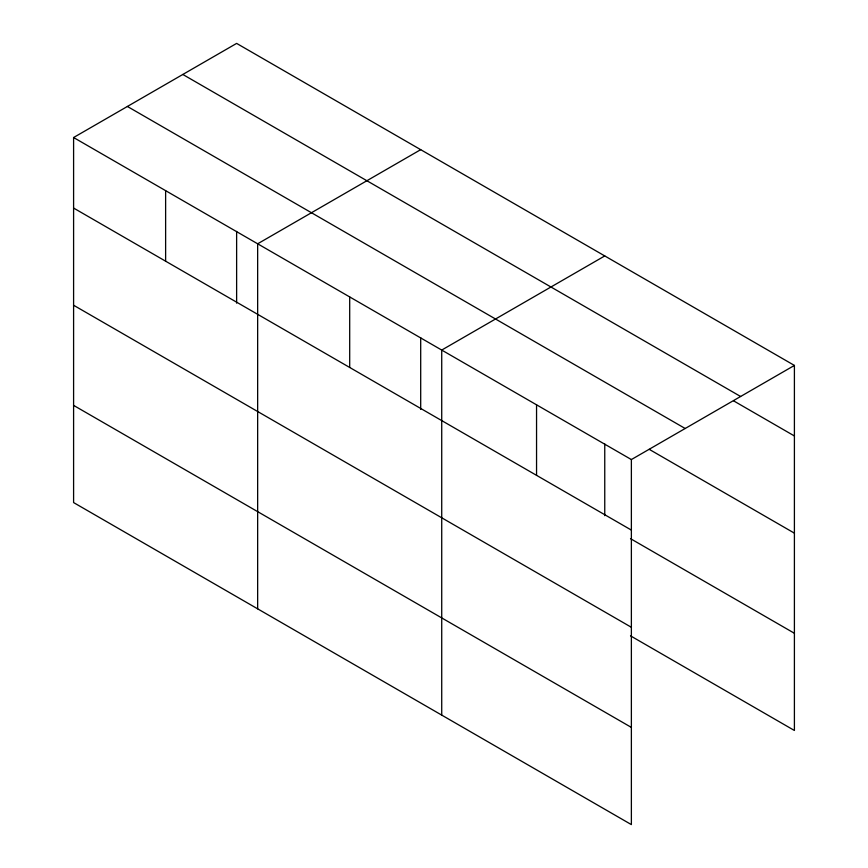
<?xml version="1.0" encoding="UTF-8"?>
<svg xmlns="http://www.w3.org/2000/svg" width="868" height="868" viewBox="0 0 868 868"><rect width="100%" height="100%" fill="white"/><g stroke="black" fill="none" stroke-linecap="round" stroke-linejoin="round"><path stroke-width="1.3" d="M73.596 137.524L631.372 459.563L631.372 824.6L73.596 502.572L73.596 137.524L236.628 43.4L794.404 365.428L794.404 730.476L630.515 635.853M420.698 149.665L257.655 243.799L257.655 608.837M604.757 255.941L441.725 350.064L441.725 715.113M631.372 459.563L794.404 365.428M182.822 74.464L740.61 396.492M733.536 400.81L794.404 435.964M127.39 106.46L685.178 428.499M649.242 449.342L794.404 533.147M73.596 208.06L631.372 530.088M630.515 538.659L794.404 633.282M73.596 305.243L631.372 627.282M73.596 405.378L631.372 727.406M604.757 443.96L604.757 515.679M536.554 404.814L536.554 475.339M420.698 337.685L420.698 409.403M349.695 296.932L349.695 367.457M236.628 231.42L236.628 303.138M165.625 190.667L165.625 261.192"/></g></svg>
